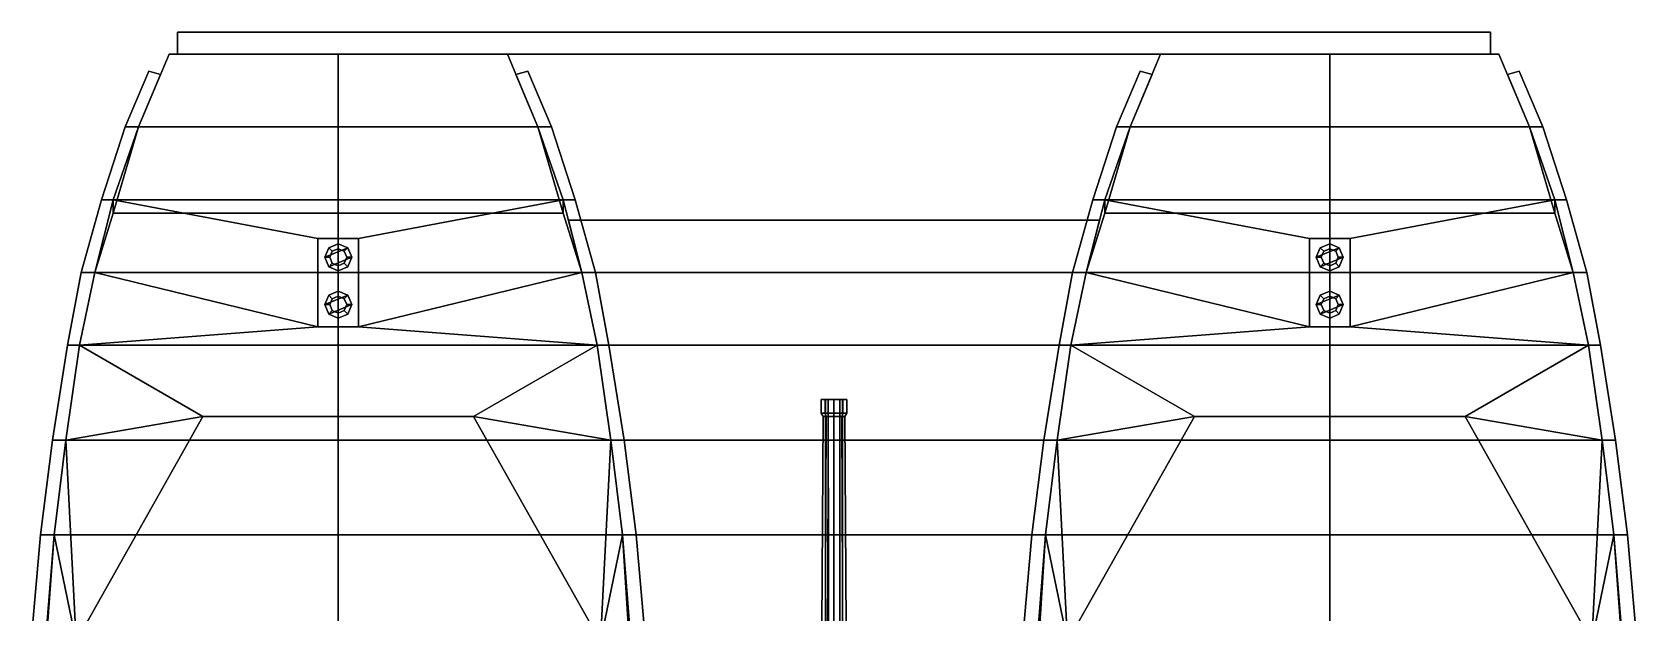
# Model space of a CAD drawing. Header units: millimetres. Extents: x -4.8 to 4.8, y -57.4 to 7.7.
# Drawn here: x -4.74 to 4.74, y 4.24 to 7.67 of the extents above; entities that cross this region are included whole.
import ezdxf

# ---------------------------------------------------------------- set-up
doc = ezdxf.new("R2010")
doc.units = ezdxf.units.MM
doc.layers.add('addons', color=3, linetype='Continuous')
doc.layers.add('gun', color=1, linetype='Continuous')

msp = doc.modelspace()

# ---------------------------------------------------------------- linework, layer by layer
for points in [[(-3.93, 7.54, 0.26), (-2.93, 7.54, 0.1), (-2.93, 7.11, -0.01), (-4.11, 7.11, 0.13)], [(-1.75, 7.11, 0.83), (-1.93, 7.54, 0.83), (-3.93, 7.54, 0.83), (-4.11, 7.11, 0.83)], [(-4.11, 7.11, 0.83), (-3.93, 7.54, 0.83), (-3.93, 7.54, 0.26), (-4.11, 7.11, 0.13)], [(-1.93, 7.54, 0.26), (-2.93, 7.54, 0.1), (-3.93, 7.54, 0.26), (-1.93, 7.54, 0.26)], [(-3.93, 7.54, 0.83), (-1.93, 7.54, 0.83), (-1.93, 7.54, 0.26), (-3.93, 7.54, 0.26)], [(-2.93, 7.11, -0.01), (-2.93, 7.54, 0.1), (-1.93, 7.54, 0.26), (-1.75, 7.11, 0.13)], [(-1.75, 7.11, 0.13), (-1.93, 7.54, 0.26), (-1.93, 7.54, 0.83), (-1.75, 7.11, 0.83)], [(1.93, 7.54, 0.26), (2.93, 7.54, 0.1), (2.93, 7.11, -0.01), (1.75, 7.11, 0.13)], [(1.75, 7.11, 0.83), (1.93, 7.54, 0.83), (1.93, 7.54, 0.26), (1.75, 7.11, 0.13)], [(4.11, 7.11, 0.83), (3.93, 7.54, 0.83), (1.93, 7.54, 0.83), (1.75, 7.11, 0.83)], [(1.93, 7.54, 0.83), (3.93, 7.54, 0.83), (3.93, 7.54, 0.26), (1.93, 7.54, 0.26)], [(3.93, 7.54, 0.26), (2.93, 7.54, 0.1), (1.93, 7.54, 0.26), (3.93, 7.54, 0.26)], [(2.93, 7.11, -0.01), (2.93, 7.54, 0.1), (3.93, 7.54, 0.26), (4.11, 7.11, 0.13)], [(4.11, 7.11, 0.13), (3.93, 7.54, 0.26), (3.93, 7.54, 0.83), (4.11, 7.11, 0.83)], [(-4.05, 7.44, 0.36), (-3.98, 7.42, 0.36), (-4.11, 7.11, 0.36), (-4.19, 7.11, 0.36)], [(-4.19, 7.11, 0.46), (-4.05, 7.44, 0.46), (-4.05, 7.44, 0.36), (-4.19, 7.11, 0.36)], [(-4.11, 7.11, 0.46), (-3.98, 7.42, 0.46), (-4.05, 7.44, 0.46), (-4.19, 7.11, 0.46)], [(-4.05, 7.44, 0.46), (-3.98, 7.42, 0.46), (-3.98, 7.42, 0.36), (-4.05, 7.44, 0.36)], [(-1.81, 7.44, 0.46), (-1.88, 7.42, 0.46), (-1.75, 7.11, 0.46), (-1.67, 7.11, 0.46)], [(-1.81, 7.44, 0.36), (-1.88, 7.42, 0.36), (-1.88, 7.42, 0.46), (-1.81, 7.44, 0.46)], [(-1.75, 7.11, 0.36), (-1.88, 7.42, 0.36), (-1.81, 7.44, 0.36), (-1.67, 7.11, 0.36)], [(-1.67, 7.11, 0.36), (-1.81, 7.44, 0.36), (-1.81, 7.44, 0.46), (-1.67, 7.11, 0.46)], [(1.81, 7.44, 0.36), (1.88, 7.42, 0.36), (1.75, 7.11, 0.36), (1.67, 7.11, 0.36)], [(1.67, 7.11, 0.46), (1.81, 7.44, 0.46), (1.81, 7.44, 0.36), (1.67, 7.11, 0.36)], [(1.75, 7.11, 0.46), (1.88, 7.42, 0.46), (1.81, 7.44, 0.46), (1.67, 7.11, 0.46)], [(1.81, 7.44, 0.46), (1.88, 7.42, 0.46), (1.88, 7.42, 0.36), (1.81, 7.44, 0.36)], [(4.05, 7.44, 0.46), (3.98, 7.42, 0.46), (4.11, 7.11, 0.46), (4.19, 7.11, 0.46)], [(4.05, 7.44, 0.36), (3.98, 7.42, 0.36), (3.98, 7.42, 0.46), (4.05, 7.44, 0.46)], [(4.11, 7.11, 0.36), (3.98, 7.42, 0.36), (4.05, 7.44, 0.36), (4.19, 7.11, 0.36)], [(4.19, 7.11, 0.36), (4.05, 7.44, 0.36), (4.05, 7.44, 0.46), (4.19, 7.11, 0.46)], [(-4.11, 7.11, 0.13), (-2.93, 7.11, -0.01), (-2.93, 6.6, -0.13), (-4.26, 6.6)], [(-4.26, 6.68, 0.83), (-4.11, 7.11, 0.83), (-4.11, 7.11, 0.13), (-4.26, 6.6)], [(-1.6, 6.68, 0.83), (-1.75, 7.11, 0.83), (-4.11, 7.11, 0.83), (-4.26, 6.68, 0.83)], [(-2.93, 6.6, -0.13), (-2.93, 7.11, -0.01), (-1.75, 7.11, 0.13), (-1.6, 6.6)], [(-1.6, 6.6), (-1.75, 7.11, 0.13), (-1.75, 7.11, 0.83), (-1.6, 6.68, 0.83)], [(1.6, 6.68, 0.83), (1.75, 7.11, 0.83), (1.75, 7.11, 0.13), (1.6, 6.6)], [(1.75, 7.11, 0.13), (2.93, 7.11, -0.01), (2.93, 6.6, -0.13), (1.6, 6.6)], [(4.26, 6.68, 0.83), (4.11, 7.11, 0.83), (1.75, 7.11, 0.83), (1.6, 6.68, 0.83)], [(2.93, 6.6, -0.13), (2.93, 7.11, -0.01), (4.11, 7.11, 0.13), (4.26, 6.6)], [(4.26, 6.6), (4.11, 7.11, 0.13), (4.11, 7.11, 0.83), (4.26, 6.68, 0.83)], [(-4.19, 7.11, 0.36), (-4.11, 7.11, 0.36), (-4.26, 6.68, 0.36), (-4.33, 6.68, 0.36)], [(-4.33, 6.68, 0.46), (-4.19, 7.11, 0.46), (-4.19, 7.11, 0.36), (-4.33, 6.68, 0.36)], [(-4.26, 6.68, 0.46), (-4.11, 7.11, 0.46), (-4.19, 7.11, 0.46), (-4.33, 6.68, 0.46)], [(-1.6, 6.68, 0.36), (-1.75, 7.11, 0.36), (-1.67, 7.11, 0.36), (-1.53, 6.68, 0.36)], [(-1.67, 7.11, 0.46), (-1.75, 7.11, 0.46), (-1.6, 6.68, 0.46), (-1.53, 6.68, 0.46)], [(-1.53, 6.68, 0.36), (-1.67, 7.11, 0.36), (-1.67, 7.11, 0.46), (-1.53, 6.68, 0.46)], [(1.67, 7.11, 0.36), (1.75, 7.11, 0.36), (1.6, 6.68, 0.36), (1.53, 6.68, 0.36)], [(1.53, 6.68, 0.46), (1.67, 7.11, 0.46), (1.67, 7.11, 0.36), (1.53, 6.68, 0.36)], [(1.6, 6.68, 0.46), (1.75, 7.11, 0.46), (1.67, 7.11, 0.46), (1.53, 6.68, 0.46)], [(4.26, 6.68, 0.36), (4.11, 7.11, 0.36), (4.19, 7.11, 0.36), (4.33, 6.68, 0.36)], [(4.19, 7.11, 0.46), (4.11, 7.11, 0.46), (4.26, 6.68, 0.46), (4.33, 6.68, 0.46)], [(4.33, 6.68, 0.36), (4.19, 7.11, 0.36), (4.19, 7.11, 0.46), (4.33, 6.68, 0.46)], [(-4.33, 6.68, 0.36), (-4.26, 6.68, 0.36), (-4.37, 6.25, 0.36), (-4.45, 6.25, 0.36)], [(-4.45, 6.25, 0.46), (-4.33, 6.68, 0.46), (-4.33, 6.68, 0.36), (-4.45, 6.25, 0.36)], [(-4.37, 6.25, 0.46), (-4.26, 6.68, 0.46), (-4.33, 6.68, 0.46), (-4.45, 6.25, 0.46)], [(-4.37, 6.25, 0.83), (-4.26, 6.68, 0.83), (-4.26, 6.6), (-4.37, 6.25)], [(-3.05, 5.93, 0.83), (-3.05, 6.45, 0.83), (-4.26, 6.68, 0.83), (-4.37, 6.25, 0.83)], [(-2.81, 6.45, 0.83), (-1.6, 6.68, 0.83), (-4.26, 6.68, 0.83), (-3.05, 6.45, 0.83)], [(-1.49, 6.25, 0.83), (-1.6, 6.68, 0.83), (-2.81, 6.45, 0.83), (-2.81, 5.93, 0.83)], [(-1.49, 6.25), (-1.6, 6.6), (-1.6, 6.68, 0.83), (-1.49, 6.25, 0.83)], [(-1.53, 6.68, 0.46), (-1.6, 6.68, 0.46), (-1.49, 6.25, 0.46), (-1.41, 6.25, 0.46)], [(-1.49, 6.25, 0.36), (-1.6, 6.68, 0.36), (-1.53, 6.68, 0.36), (-1.41, 6.25, 0.36)], [(-1.41, 6.25, 0.36), (-1.53, 6.68, 0.36), (-1.53, 6.68, 0.46), (-1.41, 6.25, 0.46)], [(1.53, 6.68, 0.36), (1.6, 6.68, 0.36), (1.49, 6.25, 0.36), (1.41, 6.25, 0.36)], [(1.41, 6.25, 0.46), (1.53, 6.68, 0.46), (1.53, 6.68, 0.36), (1.41, 6.25, 0.36)], [(1.49, 6.25, 0.46), (1.6, 6.68, 0.46), (1.53, 6.68, 0.46), (1.41, 6.25, 0.46)], [(1.49, 6.25, 0.83), (1.6, 6.68, 0.83), (1.6, 6.6), (1.49, 6.25)], [(2.81, 5.93, 0.83), (2.81, 6.45, 0.83), (1.6, 6.68, 0.83), (1.49, 6.25, 0.83)], [(3.05, 6.45, 0.83), (4.26, 6.68, 0.83), (1.6, 6.68, 0.83), (2.81, 6.45, 0.83)], [(4.37, 6.25, 0.83), (4.26, 6.68, 0.83), (3.05, 6.45, 0.83), (3.05, 5.93, 0.83)], [(4.37, 6.25), (4.26, 6.6), (4.26, 6.68, 0.83), (4.37, 6.25, 0.83)], [(4.33, 6.68, 0.46), (4.26, 6.68, 0.46), (4.37, 6.25, 0.46), (4.45, 6.25, 0.46)], [(4.37, 6.25, 0.36), (4.26, 6.68, 0.36), (4.33, 6.68, 0.36), (4.45, 6.25, 0.36)], [(4.45, 6.25, 0.36), (4.33, 6.68, 0.36), (4.33, 6.68, 0.46), (4.45, 6.25, 0.46)], [(-4.26, 6.6), (-2.93, 6.6, -0.13), (-2.93, 6.25, -0.21), (-4.37, 6.25, -0.07)], [(-4.37, 6.25), (-4.26, 6.6), (-4.26, 6.6), (-4.37, 6.25, -0.07)], [(-2.93, 6.25, -0.21), (-2.93, 6.6, -0.13), (-1.6, 6.6), (-1.49, 6.25, -0.07)], [(-1.49, 6.25, -0.07), (-1.6, 6.6), (-1.6, 6.6), (-1.49, 6.25)], [(1.49, 6.25), (1.6, 6.6), (1.6, 6.6), (1.49, 6.25, -0.07)], [(1.6, 6.6), (2.93, 6.6, -0.13), (2.93, 6.25, -0.21), (1.49, 6.25, -0.07)], [(2.93, 6.25, -0.21), (2.93, 6.6, -0.13), (4.26, 6.6), (4.37, 6.25, -0.07)], [(4.37, 6.25, -0.07), (4.26, 6.6), (4.26, 6.6), (4.37, 6.25)], [(-3.05, 6.45, 0.87), (-3.05, 6.45, 0.83), (-3.05, 5.93, 0.83), (-3.05, 5.93, 0.87)], [(-2.81, 6.45, 0.87), (-2.81, 6.45, 0.83), (-3.05, 6.45, 0.83), (-3.05, 6.45, 0.87)], [(-2.81, 5.93, 0.87), (-2.81, 6.45, 0.87), (-3.05, 6.45, 0.87), (-3.05, 5.93, 0.87)], [(-2.81, 5.93, 0.83), (-2.81, 6.45, 0.83), (-2.81, 6.45, 0.87), (-2.81, 5.93, 0.87)], [(2.81, 6.45, 0.87), (2.81, 6.45, 0.83), (2.81, 5.93, 0.83), (2.81, 5.93, 0.87)], [(3.05, 6.45, 0.87), (3.05, 6.45, 0.83), (2.81, 6.45, 0.83), (2.81, 6.45, 0.87)], [(3.05, 5.93, 0.87), (3.05, 6.45, 0.87), (2.81, 6.45, 0.87), (2.81, 5.93, 0.87)], [(3.05, 5.93, 0.83), (3.05, 6.45, 0.83), (3.05, 6.45, 0.87), (3.05, 5.93, 0.87)], [(-3.01, 6.34, 1.06), (-2.8734, 6.3966, 1.06), (-2.93, 6.42, 1.06), (-2.9866, 6.3966, 1.06)], [(-2.9866, 6.2834, 1.06), (-2.85, 6.34, 1.06), (-2.8734, 6.3966, 1.06), (-3.01, 6.34, 1.06)], [(-2.9654, 6.3754, 0.99), (-2.98, 6.34, 0.99), (-3.01, 6.34, 1.06), (-2.9866, 6.3966, 1.06)], [(-2.93, 6.39, 0.99), (-2.9654, 6.3754, 0.99), (-2.9866, 6.3966, 1.06), (-2.93, 6.42, 1.06)], [(-2.9654, 6.3754, 0.87), (-2.98, 6.34, 0.87), (-2.98, 6.34, 0.99), (-2.9654, 6.3754, 0.99)], [(-2.93, 6.39, 0.87), (-2.9654, 6.3754, 0.87), (-2.9654, 6.3754, 0.99), (-2.93, 6.39, 0.99)], [(-2.8946, 6.3754, 0.99), (-2.93, 6.39, 0.99), (-2.93, 6.42, 1.06), (-2.8734, 6.3966, 1.06)], [(-2.8946, 6.3754, 0.87), (-2.93, 6.39, 0.87), (-2.93, 6.39, 0.99), (-2.8946, 6.3754, 0.99)], [(-2.88, 6.34, 0.99), (-2.8946, 6.3754, 0.99), (-2.8734, 6.3966, 1.06), (-2.85, 6.34, 1.06)], [(-2.88, 6.34, 0.87), (-2.8946, 6.3754, 0.87), (-2.8946, 6.3754, 0.99), (-2.88, 6.34, 0.99)], [(2.85, 6.34, 1.06), (2.9866, 6.3966, 1.06), (2.93, 6.42, 1.06), (2.8734, 6.3966, 1.06)], [(2.8734, 6.2834, 1.06), (3.01, 6.34, 1.06), (2.9866, 6.3966, 1.06), (2.85, 6.34, 1.06)], [(2.8946, 6.3754, 0.99), (2.88, 6.34, 0.99), (2.85, 6.34, 1.06), (2.8734, 6.3966, 1.06)], [(2.93, 6.39, 0.99), (2.8946, 6.3754, 0.99), (2.8734, 6.3966, 1.06), (2.93, 6.42, 1.06)], [(2.8946, 6.3754, 0.87), (2.88, 6.34, 0.87), (2.88, 6.34, 0.99), (2.8946, 6.3754, 0.99)], [(2.93, 6.39, 0.87), (2.8946, 6.3754, 0.87), (2.8946, 6.3754, 0.99), (2.93, 6.39, 0.99)], [(2.9654, 6.3754, 0.99), (2.93, 6.39, 0.99), (2.93, 6.42, 1.06), (2.9866, 6.3966, 1.06)], [(2.9654, 6.3754, 0.87), (2.93, 6.39, 0.87), (2.93, 6.39, 0.99), (2.9654, 6.3754, 0.99)], [(2.98, 6.34, 0.99), (2.9654, 6.3754, 0.99), (2.9866, 6.3966, 1.06), (3.01, 6.34, 1.06)], [(2.98, 6.34, 0.87), (2.9654, 6.3754, 0.87), (2.9654, 6.3754, 0.99), (2.98, 6.34, 0.99)], [(-2.98, 6.34, 0.99), (-2.9654, 6.3046, 0.99), (-2.9866, 6.2834, 1.06), (-3.01, 6.34, 1.06)], [(-2.93, 6.26, 1.06), (-2.8734, 6.2834, 1.06), (-2.85, 6.34, 1.06), (-2.9866, 6.2834, 1.06)], [(-2.9654, 6.3046, 0.99), (-2.93, 6.29, 0.99), (-2.93, 6.26, 1.06), (-2.9866, 6.2834, 1.06)], [(-2.98, 6.34, 0.87), (-2.9654, 6.3046, 0.87), (-2.9654, 6.3046, 0.99), (-2.98, 6.34, 0.99)], [(-2.9654, 6.3046, 0.87), (-2.93, 6.29, 0.87), (-2.93, 6.29, 0.99), (-2.9654, 6.3046, 0.99)], [(-2.93, 6.29, 0.87), (-2.8946, 6.3046, 0.87), (-2.8946, 6.3046, 0.99), (-2.93, 6.29, 0.99)], [(-2.93, 6.29, 0.99), (-2.8946, 6.3046, 0.99), (-2.8734, 6.2834, 1.06), (-2.93, 6.26, 1.06)], [(-2.8946, 6.3046, 0.87), (-2.88, 6.34, 0.87), (-2.88, 6.34, 0.99), (-2.8946, 6.3046, 0.99)], [(-2.8946, 6.3046, 0.99), (-2.88, 6.34, 0.99), (-2.85, 6.34, 1.06), (-2.8734, 6.2834, 1.06)], [(2.88, 6.34, 0.99), (2.8946, 6.3046, 0.99), (2.8734, 6.2834, 1.06), (2.85, 6.34, 1.06)], [(2.93, 6.26, 1.06), (2.9866, 6.2834, 1.06), (3.01, 6.34, 1.06), (2.8734, 6.2834, 1.06)], [(2.8946, 6.3046, 0.99), (2.93, 6.29, 0.99), (2.93, 6.26, 1.06), (2.8734, 6.2834, 1.06)], [(2.88, 6.34, 0.87), (2.8946, 6.3046, 0.87), (2.8946, 6.3046, 0.99), (2.88, 6.34, 0.99)], [(2.8946, 6.3046, 0.87), (2.93, 6.29, 0.87), (2.93, 6.29, 0.99), (2.8946, 6.3046, 0.99)], [(2.93, 6.29, 0.87), (2.9654, 6.3046, 0.87), (2.9654, 6.3046, 0.99), (2.93, 6.29, 0.99)], [(2.93, 6.29, 0.99), (2.9654, 6.3046, 0.99), (2.9866, 6.2834, 1.06), (2.93, 6.26, 1.06)], [(2.9654, 6.3046, 0.87), (2.98, 6.34, 0.87), (2.98, 6.34, 0.99), (2.9654, 6.3046, 0.99)], [(2.9654, 6.3046, 0.99), (2.98, 6.34, 0.99), (3.01, 6.34, 1.06), (2.9866, 6.2834, 1.06)], [(-4.45, 6.25, 0.36), (-4.37, 6.25, 0.36), (-4.46, 5.82, 0.36), (-4.53, 5.82, 0.36)], [(-4.53, 5.82, 0.46), (-4.45, 6.25, 0.46), (-4.45, 6.25, 0.36), (-4.53, 5.82, 0.36)], [(-4.46, 5.82, 0.46), (-4.37, 6.25, 0.46), (-4.45, 6.25, 0.46), (-4.53, 5.82, 0.46)], [(-4.46, 5.82, 0.83), (-4.37, 6.25, 0.83), (-4.37, 6.25), (-4.46, 5.82)], [(-4.37, 6.25, -0.07), (-2.93, 6.25, -0.21), (-2.93, 5.82, -0.29), (-4.46, 5.82, -0.16)], [(-4.46, 5.82), (-4.37, 6.25), (-4.37, 6.25, -0.07), (-4.46, 5.82, -0.16)], [(-3.05, 5.93, 0.83), (-3.05, 5.93, 0.83), (-4.37, 6.25, 0.83), (-4.46, 5.82, 0.83)], [(-2.93, 5.82, -0.29), (-2.93, 6.25, -0.21), (-1.49, 6.25, -0.07), (-1.4, 5.82, -0.16)], [(-1.4, 5.82, 0.83), (-1.49, 6.25, 0.83), (-2.81, 5.93, 0.83)], [(-1.4, 5.82), (-1.49, 6.25), (-1.49, 6.25, 0.83), (-1.4, 5.82, 0.83)], [(-1.4, 5.82, -0.16), (-1.49, 6.25, -0.07), (-1.49, 6.25), (-1.4, 5.82)], [(-1.4, 5.82, 0.36), (-1.49, 6.25, 0.36), (-1.41, 6.25, 0.36), (-1.33, 5.82, 0.36)], [(-1.41, 6.25, 0.46), (-1.49, 6.25, 0.46), (-1.4, 5.82, 0.46), (-1.33, 5.82, 0.46)], [(-1.33, 5.82, 0.36), (-1.41, 6.25, 0.36), (-1.41, 6.25, 0.46), (-1.33, 5.82, 0.46)], [(1.41, 6.25, 0.36), (1.49, 6.25, 0.36), (1.4, 5.82, 0.36), (1.33, 5.82, 0.36)], [(1.33, 5.82, 0.46), (1.41, 6.25, 0.46), (1.41, 6.25, 0.36), (1.33, 5.82, 0.36)], [(1.4, 5.82, 0.46), (1.49, 6.25, 0.46), (1.41, 6.25, 0.46), (1.33, 5.82, 0.46)], [(1.4, 5.82, 0.83), (1.49, 6.25, 0.83), (1.49, 6.25), (1.4, 5.82)], [(1.4, 5.82), (1.49, 6.25), (1.49, 6.25, -0.07), (1.4, 5.82, -0.16)], [(1.49, 6.25, -0.07), (2.93, 6.25, -0.21), (2.93, 5.82, -0.29), (1.4, 5.82, -0.16)], [(2.81, 5.93, 0.83), (2.81, 5.93, 0.83), (1.49, 6.25, 0.83), (1.4, 5.82, 0.83)], [(2.93, 5.82, -0.29), (2.93, 6.25, -0.21), (4.37, 6.25, -0.07), (4.46, 5.82, -0.16)], [(4.46, 5.82, 0.83), (4.37, 6.25, 0.83), (3.05, 5.93, 0.83)], [(4.46, 5.82), (4.37, 6.25), (4.37, 6.25, 0.83), (4.46, 5.82, 0.83)], [(4.46, 5.82, -0.16), (4.37, 6.25, -0.07), (4.37, 6.25), (4.46, 5.82)], [(4.46, 5.82, 0.36), (4.37, 6.25, 0.36), (4.45, 6.25, 0.36), (4.53, 5.82, 0.36)], [(4.45, 6.25, 0.46), (4.37, 6.25, 0.46), (4.46, 5.82, 0.46), (4.53, 5.82, 0.46)], [(4.53, 5.82, 0.36), (4.45, 6.25, 0.36), (4.45, 6.25, 0.46), (4.53, 5.82, 0.46)], [(-3.01, 6.06, 1.06), (-2.8734, 6.1166, 1.06), (-2.93, 6.14, 1.06), (-2.9866, 6.1166, 1.06)], [(-2.9654, 6.0954, 0.99), (-2.98, 6.06, 0.99), (-3.01, 6.06, 1.06), (-2.9866, 6.1166, 1.06)], [(-2.9866, 6.0034, 1.06), (-2.85, 6.06, 1.06), (-2.8734, 6.1166, 1.06), (-3.01, 6.06, 1.06)], [(-2.93, 6.11, 0.99), (-2.9654, 6.0954, 0.99), (-2.9866, 6.1166, 1.06), (-2.93, 6.14, 1.06)], [(-2.9654, 6.0954, 0.87), (-2.98, 6.06, 0.87), (-2.98, 6.06, 0.99), (-2.9654, 6.0954, 0.99)], [(-2.93, 6.11, 0.87), (-2.9654, 6.0954, 0.87), (-2.9654, 6.0954, 0.99), (-2.93, 6.11, 0.99)], [(-2.8946, 6.0954, 0.99), (-2.93, 6.11, 0.99), (-2.93, 6.14, 1.06), (-2.8734, 6.1166, 1.06)], [(-2.8946, 6.0954, 0.87), (-2.93, 6.11, 0.87), (-2.93, 6.11, 0.99), (-2.8946, 6.0954, 0.99)], [(-2.88, 6.06, 0.99), (-2.8946, 6.0954, 0.99), (-2.8734, 6.1166, 1.06), (-2.85, 6.06, 1.06)], [(-2.88, 6.06, 0.87), (-2.8946, 6.0954, 0.87), (-2.8946, 6.0954, 0.99), (-2.88, 6.06, 0.99)], [(2.85, 6.06, 1.06), (2.9866, 6.1166, 1.06), (2.93, 6.14, 1.06), (2.8734, 6.1166, 1.06)], [(2.8946, 6.0954, 0.99), (2.88, 6.06, 0.99), (2.85, 6.06, 1.06), (2.8734, 6.1166, 1.06)], [(2.8734, 6.0034, 1.06), (3.01, 6.06, 1.06), (2.9866, 6.1166, 1.06), (2.85, 6.06, 1.06)], [(2.93, 6.11, 0.99), (2.8946, 6.0954, 0.99), (2.8734, 6.1166, 1.06), (2.93, 6.14, 1.06)], [(2.8946, 6.0954, 0.87), (2.88, 6.06, 0.87), (2.88, 6.06, 0.99), (2.8946, 6.0954, 0.99)], [(2.93, 6.11, 0.87), (2.8946, 6.0954, 0.87), (2.8946, 6.0954, 0.99), (2.93, 6.11, 0.99)], [(2.9654, 6.0954, 0.99), (2.93, 6.11, 0.99), (2.93, 6.14, 1.06), (2.9866, 6.1166, 1.06)], [(2.9654, 6.0954, 0.87), (2.93, 6.11, 0.87), (2.93, 6.11, 0.99), (2.9654, 6.0954, 0.99)], [(2.98, 6.06, 0.99), (2.9654, 6.0954, 0.99), (2.9866, 6.1166, 1.06), (3.01, 6.06, 1.06)], [(2.98, 6.06, 0.87), (2.9654, 6.0954, 0.87), (2.9654, 6.0954, 0.99), (2.98, 6.06, 0.99)], [(-2.98, 6.06, 0.99), (-2.9654, 6.0246, 0.99), (-2.9866, 6.0034, 1.06), (-3.01, 6.06, 1.06)], [(-2.93, 5.98, 1.06), (-2.8734, 6.0034, 1.06), (-2.85, 6.06, 1.06), (-2.9866, 6.0034, 1.06)], [(-2.9654, 6.0246, 0.99), (-2.93, 6.01, 0.99), (-2.93, 5.98, 1.06), (-2.9866, 6.0034, 1.06)], [(-2.98, 6.06, 0.87), (-2.9654, 6.0246, 0.87), (-2.9654, 6.0246, 0.99), (-2.98, 6.06, 0.99)], [(-2.9654, 6.0246, 0.87), (-2.93, 6.01, 0.87), (-2.93, 6.01, 0.99), (-2.9654, 6.0246, 0.99)], [(-2.93, 6.01, 0.99), (-2.8946, 6.0246, 0.99), (-2.8734, 6.0034, 1.06), (-2.93, 5.98, 1.06)], [(-2.93, 6.01, 0.87), (-2.8946, 6.0246, 0.87), (-2.8946, 6.0246, 0.99), (-2.93, 6.01, 0.99)], [(-2.8946, 6.0246, 0.99), (-2.88, 6.06, 0.99), (-2.85, 6.06, 1.06), (-2.8734, 6.0034, 1.06)], [(-2.8946, 6.0246, 0.87), (-2.88, 6.06, 0.87), (-2.88, 6.06, 0.99), (-2.8946, 6.0246, 0.99)], [(2.88, 6.06, 0.99), (2.8946, 6.0246, 0.99), (2.8734, 6.0034, 1.06), (2.85, 6.06, 1.06)], [(2.93, 5.98, 1.06), (2.9866, 6.0034, 1.06), (3.01, 6.06, 1.06), (2.8734, 6.0034, 1.06)], [(2.8946, 6.0246, 0.99), (2.93, 6.01, 0.99), (2.93, 5.98, 1.06), (2.8734, 6.0034, 1.06)], [(2.88, 6.06, 0.87), (2.8946, 6.0246, 0.87), (2.8946, 6.0246, 0.99), (2.88, 6.06, 0.99)], [(2.8946, 6.0246, 0.87), (2.93, 6.01, 0.87), (2.93, 6.01, 0.99), (2.8946, 6.0246, 0.99)], [(2.93, 6.01, 0.99), (2.9654, 6.0246, 0.99), (2.9866, 6.0034, 1.06), (2.93, 5.98, 1.06)], [(2.93, 6.01, 0.87), (2.9654, 6.0246, 0.87), (2.9654, 6.0246, 0.99), (2.93, 6.01, 0.99)], [(2.9654, 6.0246, 0.99), (2.98, 6.06, 0.99), (3.01, 6.06, 1.06), (2.9866, 6.0034, 1.06)], [(2.9654, 6.0246, 0.87), (2.98, 6.06, 0.87), (2.98, 6.06, 0.99), (2.9654, 6.0246, 0.99)], [(-1.4, 5.82, 0.83), (-2.81, 5.93, 0.83), (-3.05, 5.93, 0.83), (-4.46, 5.82, 0.83)], [(-3.05, 5.93, 0.87), (-3.05, 5.93, 0.83), (-2.81, 5.93, 0.83), (-2.81, 5.93, 0.87)], [(4.46, 5.82, 0.83), (3.05, 5.93, 0.83), (2.81, 5.93, 0.83), (1.4, 5.82, 0.83)], [(2.81, 5.93, 0.87), (2.81, 5.93, 0.83), (3.05, 5.93, 0.83), (3.05, 5.93, 0.87)], [(-4.62, 5.26, 0.46), (-4.53, 5.82, 0.46), (-4.53, 5.82, 0.36), (-4.62, 5.26, 0.36)], [(-4.53, 5.82, 0.36), (-4.46, 5.82, 0.36), (-4.54, 5.26, 0.36), (-4.62, 5.26, 0.36)], [(-4.54, 5.26, 0.46), (-4.46, 5.82, 0.46), (-4.53, 5.82, 0.46), (-4.62, 5.26, 0.46)], [(-4.54, 5.26, 0.83), (-4.46, 5.82, 0.83), (-4.46, 5.82), (-4.54, 5.26)], [(-4.46, 5.82, -0.16), (-2.93, 5.82, -0.29), (-2.93, 5.26, -0.38), (-4.54, 5.26, -0.26)], [(-4.54, 5.26), (-4.46, 5.82), (-4.46, 5.82, -0.16), (-4.54, 5.26, -0.26)], [(-3.73, 5.4, 0.83), (-4.46, 5.82, 0.83), (-4.54, 5.26, 0.83)], [(-2.13, 5.4, 0.83), (-1.4, 5.82, 0.83), (-4.46, 5.82, 0.83), (-3.73, 5.4, 0.83)], [(-2.93, 5.26, -0.38), (-2.93, 5.82, -0.29), (-1.4, 5.82, -0.16), (-1.32, 5.26, -0.26)], [(-1.4, 5.82, 0.83), (-2.13, 5.4, 0.83), (-2.13, 5.4, 0.83), (-1.32, 5.26, 0.83)], [(-1.32, 5.26), (-1.4, 5.82), (-1.4, 5.82, 0.83), (-1.32, 5.26, 0.83)], [(-1.32, 5.26, -0.26), (-1.4, 5.82, -0.16), (-1.4, 5.82), (-1.32, 5.26)], [(-1.33, 5.82, 0.46), (-1.4, 5.82, 0.46), (-1.32, 5.26, 0.46), (-1.24, 5.26, 0.46)], [(-1.32, 5.26, 0.36), (-1.4, 5.82, 0.36), (-1.33, 5.82, 0.36), (-1.24, 5.26, 0.36)], [(-1.24, 5.26, 0.36), (-1.33, 5.82, 0.36), (-1.33, 5.82, 0.46), (-1.24, 5.26, 0.46)], [(1.24, 5.26, 0.46), (1.33, 5.82, 0.46), (1.33, 5.82, 0.36), (1.24, 5.26, 0.36)], [(1.33, 5.82, 0.36), (1.4, 5.82, 0.36), (1.32, 5.26, 0.36), (1.24, 5.26, 0.36)], [(1.32, 5.26, 0.46), (1.4, 5.82, 0.46), (1.33, 5.82, 0.46), (1.24, 5.26, 0.46)], [(1.32, 5.26, 0.83), (1.4, 5.82, 0.83), (1.4, 5.82), (1.32, 5.26)], [(1.32, 5.26), (1.4, 5.82), (1.4, 5.82, -0.16), (1.32, 5.26, -0.26)], [(1.4, 5.82, -0.16), (2.93, 5.82, -0.29), (2.93, 5.26, -0.38), (1.32, 5.26, -0.26)], [(2.13, 5.4, 0.83), (1.4, 5.82, 0.83), (1.32, 5.26, 0.83)], [(3.73, 5.4, 0.83), (4.46, 5.82, 0.83), (1.4, 5.82, 0.83), (2.13, 5.4, 0.83)], [(2.93, 5.26, -0.38), (2.93, 5.82, -0.29), (4.46, 5.82, -0.16), (4.54, 5.26, -0.26)], [(4.46, 5.82, 0.83), (3.73, 5.4, 0.83), (3.73, 5.4, 0.83), (4.54, 5.26, 0.83)], [(4.54, 5.26), (4.46, 5.82), (4.46, 5.82, 0.83), (4.54, 5.26, 0.83)], [(4.54, 5.26, -0.26), (4.46, 5.82, -0.16), (4.46, 5.82), (4.54, 5.26)], [(4.53, 5.82, 0.46), (4.46, 5.82, 0.46), (4.54, 5.26, 0.46), (4.62, 5.26, 0.46)], [(4.54, 5.26, 0.36), (4.46, 5.82, 0.36), (4.53, 5.82, 0.36), (4.62, 5.26, 0.36)], [(4.62, 5.26, 0.36), (4.53, 5.82, 0.36), (4.53, 5.82, 0.46), (4.62, 5.26, 0.46)], [(-3.73, 5.4, 0.83), (-4.54, 5.26, 0.83), (-4.48, 4.07, 0.83)], [(-1.32, 5.26, 0.83), (-2.13, 5.4, 0.83), (-2.13, 5.4, 0.83), (-1.38, 4.07, 0.83)], [(2.13, 5.4, 0.83), (1.32, 5.26, 0.83), (1.38, 4.07, 0.83)], [(4.54, 5.26, 0.83), (3.73, 5.4, 0.83), (3.73, 5.4, 0.83), (4.48, 4.07, 0.83)], [(-4.62, 5.26, 0.36), (-4.54, 5.26, 0.36), (-4.61, 4.7, 0.36), (-4.69, 4.7, 0.36)], [(-4.69, 4.7, 0.46), (-4.62, 5.26, 0.46), (-4.62, 5.26, 0.36), (-4.69, 4.7, 0.36)], [(-4.61, 4.7, 0.46), (-4.54, 5.26, 0.46), (-4.62, 5.26, 0.46), (-4.69, 4.7, 0.46)], [(-4.61, 4.7, 0.83), (-4.54, 5.26, 0.83), (-4.54, 5.26), (-4.61, 4.7)], [(-4.54, 5.26, -0.26), (-2.93, 5.26, -0.38), (-2.93, 4.7, -0.46), (-4.61, 4.7, -0.33)], [(-4.61, 4.7), (-4.54, 5.26), (-4.54, 5.26, -0.26), (-4.61, 4.7, -0.33)], [(-4.54, 5.26, 0.83), (-4.61, 4.7, 0.83), (-4.48, 4.07, 0.83)], [(-2.93, 4.7, -0.46), (-2.93, 5.26, -0.38), (-1.32, 5.26, -0.26), (-1.25, 4.7, -0.33)], [(-1.25, 4.7, 0.83), (-1.32, 5.26, 0.83), (-1.32, 5.26, 0.83), (-1.38, 4.07, 0.83)], [(-1.25, 4.7), (-1.32, 5.26), (-1.32, 5.26, 0.83), (-1.25, 4.7, 0.83)], [(-1.25, 4.7, -0.33), (-1.32, 5.26, -0.26), (-1.32, 5.26), (-1.25, 4.7)], [(-1.25, 4.7, 0.36), (-1.32, 5.26, 0.36), (-1.24, 5.26, 0.36), (-1.17, 4.7, 0.36)], [(-1.24, 5.26, 0.46), (-1.32, 5.26, 0.46), (-1.25, 4.7, 0.46), (-1.17, 4.7, 0.46)], [(-1.17, 4.7, 0.36), (-1.24, 5.26, 0.36), (-1.24, 5.26, 0.46), (-1.17, 4.7, 0.46)], [(1.24, 5.26, 0.36), (1.32, 5.26, 0.36), (1.25, 4.7, 0.36), (1.17, 4.7, 0.36)], [(1.17, 4.7, 0.46), (1.24, 5.26, 0.46), (1.24, 5.26, 0.36), (1.17, 4.7, 0.36)], [(1.25, 4.7, 0.46), (1.32, 5.26, 0.46), (1.24, 5.26, 0.46), (1.17, 4.7, 0.46)], [(1.25, 4.7, 0.83), (1.32, 5.26, 0.83), (1.32, 5.26), (1.25, 4.7)], [(1.25, 4.7), (1.32, 5.26), (1.32, 5.26, -0.26), (1.25, 4.7, -0.33)], [(1.32, 5.26, -0.26), (2.93, 5.26, -0.38), (2.93, 4.7, -0.46), (1.25, 4.7, -0.33)], [(1.32, 5.26, 0.83), (1.25, 4.7, 0.83), (1.38, 4.07, 0.83)], [(2.93, 4.7, -0.46), (2.93, 5.26, -0.38), (4.54, 5.26, -0.26), (4.61, 4.7, -0.33)], [(4.61, 4.7, 0.83), (4.54, 5.26, 0.83), (4.54, 5.26, 0.83), (4.48, 4.07, 0.83)], [(4.61, 4.7), (4.54, 5.26), (4.54, 5.26, 0.83), (4.61, 4.7, 0.83)], [(4.61, 4.7, -0.33), (4.54, 5.26, -0.26), (4.54, 5.26), (4.61, 4.7)], [(4.61, 4.7, 0.36), (4.54, 5.26, 0.36), (4.62, 5.26, 0.36), (4.69, 4.7, 0.36)], [(4.62, 5.26, 0.46), (4.54, 5.26, 0.46), (4.61, 4.7, 0.46), (4.69, 4.7, 0.46)], [(4.69, 4.7, 0.36), (4.62, 5.26, 0.36), (4.62, 5.26, 0.46), (4.69, 4.7, 0.46)], [(-4.69, 4.7, 0.36), (-4.61, 4.7, 0.36), (-4.65, 4.14, 0.36), (-4.74, 4.14, 0.36)], [(-4.74, 4.14, 0.46), (-4.69, 4.7, 0.46), (-4.69, 4.7, 0.36), (-4.74, 4.14, 0.36)], [(-4.65, 4.14, 0.46), (-4.61, 4.7, 0.46), (-4.69, 4.7, 0.46), (-4.74, 4.14, 0.46)], [(-4.66, 4.07, 0.83), (-4.61, 4.7, 0.83), (-4.61, 4.7), (-4.66, 4.07)], [(-4.61, 4.7, -0.33), (-2.93, 4.7, -0.46), (-2.93, 4.07, -0.53), (-4.66, 4.07, -0.41)], [(-4.66, 4.07), (-4.61, 4.7), (-4.61, 4.7, -0.33), (-4.66, 4.07, -0.41)], [(-4.61, 4.7, 0.83), (-4.66, 4.07, 0.83), (-4.48, 4.07, 0.83)], [(-2.93, 4.07, -0.53), (-2.93, 4.7, -0.46), (-1.25, 4.7, -0.33), (-1.2, 4.07, -0.41)], [(-1.2, 4.07, 0.83), (-1.25, 4.7, 0.83), (-1.25, 4.7, 0.83), (-1.38, 4.07, 0.83)], [(-1.2, 4.07), (-1.25, 4.7), (-1.25, 4.7, 0.83), (-1.2, 4.07, 0.83)], [(-1.2, 4.07, -0.41), (-1.25, 4.7, -0.33), (-1.25, 4.7), (-1.2, 4.07)], [(-1.17, 4.7, 0.46), (-1.25, 4.7, 0.46), (-1.21, 4.14, 0.46), (-1.12, 4.14, 0.46)], [(-1.21, 4.14, 0.36), (-1.25, 4.7, 0.36), (-1.17, 4.7, 0.36), (-1.12, 4.14, 0.36)], [(-1.12, 4.14, 0.36), (-1.17, 4.7, 0.36), (-1.17, 4.7, 0.46), (-1.12, 4.14, 0.46)], [(1.17, 4.7, 0.36), (1.25, 4.7, 0.36), (1.21, 4.14, 0.36), (1.12, 4.14, 0.36)], [(1.12, 4.14, 0.46), (1.17, 4.7, 0.46), (1.17, 4.7, 0.36), (1.12, 4.14, 0.36)], [(1.21, 4.14, 0.46), (1.25, 4.7, 0.46), (1.17, 4.7, 0.46), (1.12, 4.14, 0.46)], [(1.2, 4.07, 0.83), (1.25, 4.7, 0.83), (1.25, 4.7), (1.2, 4.07)], [(1.2, 4.07), (1.25, 4.7), (1.25, 4.7, -0.33), (1.2, 4.07, -0.41)], [(1.25, 4.7, -0.33), (2.93, 4.7, -0.46), (2.93, 4.07, -0.53), (1.2, 4.07, -0.41)], [(1.25, 4.7, 0.83), (1.2, 4.07, 0.83), (1.38, 4.07, 0.83)], [(2.93, 4.07, -0.53), (2.93, 4.7, -0.46), (4.61, 4.7, -0.33), (4.66, 4.07, -0.41)], [(4.66, 4.07, 0.83), (4.61, 4.7, 0.83), (4.61, 4.7, 0.83), (4.48, 4.07, 0.83)], [(4.66, 4.07), (4.61, 4.7), (4.61, 4.7, 0.83), (4.66, 4.07, 0.83)], [(4.66, 4.07, -0.41), (4.61, 4.7, -0.33), (4.61, 4.7), (4.66, 4.07)], [(4.69, 4.7, 0.46), (4.61, 4.7, 0.46), (4.65, 4.14, 0.46), (4.74, 4.14, 0.46)], [(4.65, 4.14, 0.36), (4.61, 4.7, 0.36), (4.69, 4.7, 0.36), (4.74, 4.14, 0.36)], [(4.74, 4.14, 0.36), (4.69, 4.7, 0.36), (4.69, 4.7, 0.46), (4.74, 4.14, 0.46)]]:
    msp.add_3dface(points)
at = {"layer": 'addons'}
for points in [[(3.88, 7.54, 0.72), (3.88, 7.67, 0.72), (-3.88, 7.67, 0.72), (-3.88, 7.54, 0.72)], [(-3.88, 7.54, 0.46), (-3.88, 7.67, 0.46), (3.88, 7.67, 0.46), (3.88, 7.54, 0.46)], [(3.88, 7.67, 0.72), (3.88, 7.67, 0.46), (-3.88, 7.67, 0.46), (-3.88, 7.67, 0.72)], [(-3.88, 7.67, 0.72), (-3.88, 7.67, 0.46), (-3.88, 7.54, 0.46), (-3.88, 7.54, 0.72)], [(3.88, 7.54, 0.46), (3.88, 7.67, 0.46), (3.88, 7.67, 0.72), (3.88, 7.54, 0.72)], [(-1.93, 7.54, 0.72), (-1.93, 7.54, 0.46), (1.93, 7.54, 0.46), (1.93, 7.54, 0.72)], [(-1.57, 6.56, 0.36), (-1.49, 6.25, 0.36), (1.49, 6.25, 0.36), (1.57, 6.56, 0.36)], [(1.57, 6.56, 0.36), (1.57, 6.56, 0.26), (-1.57, 6.56, 0.26), (-1.57, 6.56, 0.36)], [(1.57, 6.56, 0.26), (1.49, 6.25, 0.26), (-1.49, 6.25, 0.26), (-1.57, 6.56, 0.26)], [(-1.4, 5.82, 0.26), (-1.49, 6.25, 0.26), (1.49, 6.25, 0.26), (1.4, 5.82, 0.26)], [(1.4, 5.82, 0.36), (1.49, 6.25, 0.36), (-1.49, 6.25, 0.36), (-1.4, 5.82, 0.36)], [(-1.4, 5.82, 0.36), (-1.32, 5.26, 0.36), (1.32, 5.26, 0.36), (1.4, 5.82, 0.36)], [(1.4, 5.82, 0.26), (1.32, 5.26, 0.26), (-1.32, 5.26, 0.26), (-1.4, 5.82, 0.26)], [(-2.13, 5.4, 0.83), (-3.73, 5.4, 0.83), (-4.48, 4.07, 0.83), (-1.38, 4.07, 0.83)], [(3.73, 5.4, 0.83), (2.13, 5.4, 0.83), (1.38, 4.07, 0.83), (4.48, 4.07, 0.83)], [(-1.25, 4.7, 0.26), (-1.32, 5.26, 0.26), (1.32, 5.26, 0.26), (1.25, 4.7, 0.26)], [(1.25, 4.7, 0.36), (1.32, 5.26, 0.36), (-1.32, 5.26, 0.36), (-1.25, 4.7, 0.36)], [(-1.25, 4.7, 0.36), (-1.18, 3.58, 0.36), (1.18, 3.58, 0.36), (1.25, 4.7, 0.36)], [(1.25, 4.7, 0.26), (1.18, 3.58, 0.26), (-1.18, 3.58, 0.26), (-1.25, 4.7, 0.26)]]:
    msp.add_3dface(points, dxfattribs=at)
at = {"layer": 'gun'}
for points in [[(-0.05, 5.5, 2.93), (-0.0354, 5.5, 2.8946), (-0.053, 5.5, 2.877), (-0.075, 5.5, 2.93)], [(-0.0354, 5.5, 2.9654), (-0.05, 5.5, 2.93), (-0.075, 5.5, 2.93), (-0.053, 5.5, 2.983)], [(-0.075, 5.5, 2.93), (-0.053, 5.5, 2.877), (-0.053, 5.42, 2.877), (-0.075, 5.42, 2.93)], [(-0.053, 5.5, 2.983), (-0.075, 5.5, 2.93), (-0.075, 5.42, 2.93), (-0.053, 5.42, 2.983)], [(-0.05, 5.5, 2.93), (-0.0354, 5.5, 2.9654), (-0.0566, 0.32, 2.9866), (-0.05, 0.3, 2.93)], [(-0.0354, 5.5, 2.8946), (0, 5.5, 2.88), (0, 5.5, 2.855), (-0.053, 5.5, 2.877)], [(0, 5.5, 2.98), (-0.0354, 5.5, 2.9654), (-0.053, 5.5, 2.983), (0, 5.5, 3.005)], [(-0.053, 5.5, 2.877), (0, 5.5, 2.855), (0, 5.42, 2.855), (-0.053, 5.42, 2.877)], [(0, 5.5, 3.005), (-0.053, 5.5, 2.983), (-0.053, 5.42, 2.983), (0, 5.42, 3.005)], [(-0.0354, 5.5, 2.8946), (-0.05, 5.5, 2.93), (-0.05, 0.3, 2.93), (-0.0354, 0.3, 2.8946)], [(-0.0354, 5.5, 2.9654), (-0.0354, 5.5, 2.9654), (-0.0241, 0.3, 2.97), (-0.0354, 0.3, 2.9654)], [(0, 5.5, 2.88), (-0.0354, 5.5, 2.8946), (-0.0241, 0.3, 2.89), (0, -0.08, 2.88)], [(-0.0354, 5.5, 2.9654), (0, 5.5, 2.98), (0, -0.08, 2.98), (-0.0241, 0.3, 2.97)], [(0.0354, 5.5, 2.8946), (0, 5.5, 2.88), (0, -0.08, 2.88), (0.0354, -0.08, 2.8946)], [(0, 5.5, 2.98), (0.0354, 5.5, 2.9654), (0.0354, -0.08, 2.9654), (0, -0.08, 2.98)], [(0, 5.5, 2.88), (0.0354, 5.5, 2.8946), (0.053, 5.5, 2.877), (0, 5.5, 2.855)], [(0.0354, 5.5, 2.9654), (0, 5.5, 2.98), (0, 5.5, 3.005), (0.053, 5.5, 2.983)], [(0, 5.5, 2.855), (0.053, 5.5, 2.877), (0.053, 5.42, 2.877), (0, 5.42, 2.855)], [(0.053, 5.5, 2.983), (0, 5.5, 3.005), (0, 5.42, 3.005), (0.053, 5.42, 2.983)], [(0.05, 5.5, 2.93), (0.0354, 5.5, 2.8946), (0.0354, -0.08, 2.8946), (0.05, -0.08, 2.93)], [(0.0354, 5.5, 2.9654), (0.05, 5.5, 2.93), (0.05, -0.08, 2.93), (0.0354, -0.08, 2.9654)], [(0.05, 5.5, 2.93), (0.0354, 5.5, 2.9654), (0.053, 5.5, 2.983), (0.075, 5.5, 2.93)], [(0.0354, 5.5, 2.8946), (0.05, 5.5, 2.93), (0.075, 5.5, 2.93), (0.053, 5.5, 2.877)], [(0.053, 5.5, 2.877), (0.075, 5.5, 2.93), (0.075, 5.42, 2.93), (0.053, 5.42, 2.877)], [(0.075, 5.5, 2.93), (0.053, 5.5, 2.983), (0.053, 5.42, 2.983), (0.075, 5.42, 2.93)], [(-0.065, 5.4, 2.93), (-0.046, 5.4, 2.976), (-0.053, 5.42, 2.983), (-0.075, 5.42, 2.93)], [(-0.046, 5.4, 2.884), (-0.065, 5.4, 2.93), (-0.075, 5.42, 2.93), (-0.053, 5.42, 2.877)], [(-0.046, 5.4, 2.976), (0, 5.4, 2.995), (0, 5.42, 3.005), (-0.053, 5.42, 2.983)], [(0, 5.4, 2.865), (-0.046, 5.4, 2.884), (-0.053, 5.42, 2.877), (0, 5.42, 2.855)], [(0, 5.4, 2.995), (0.046, 5.4, 2.976), (0.053, 5.42, 2.983), (0, 5.42, 3.005)], [(0.046, 5.4, 2.884), (0, 5.4, 2.865), (0, 5.42, 2.855), (0.053, 5.42, 2.877)], [(0.046, 5.4, 2.976), (0.065, 5.4, 2.93), (0.075, 5.42, 2.93), (0.053, 5.42, 2.983)], [(0.065, 5.4, 2.93), (0.046, 5.4, 2.884), (0.053, 5.42, 2.877), (0.075, 5.42, 2.93)], [(-0.08, 2.92, 2.93), (-0.0566, 2.92, 2.9866), (-0.046, 5.4, 2.976), (-0.065, 5.4, 2.93)], [(-0.0566, 2.92, 2.8734), (-0.08, 2.92, 2.93), (-0.065, 5.4, 2.93), (-0.046, 5.4, 2.884)], [(-0.0566, 2.92, 2.9866), (0, 2.92, 3.01), (0, 5.4, 2.995), (-0.046, 5.4, 2.976)], [(0, 2.92, 2.85), (-0.0566, 2.92, 2.8734), (-0.046, 5.4, 2.884), (0, 5.4, 2.865)], [(0, 2.92, 3.01), (0.0566, 2.92, 2.9866), (0.046, 5.4, 2.976), (0, 5.4, 2.995)], [(0.0566, 2.92, 2.8734), (0, 2.92, 2.85), (0, 5.4, 2.865), (0.046, 5.4, 2.884)], [(0.0566, 2.92, 2.9866), (0.08, 2.92, 2.93), (0.065, 5.4, 2.93), (0.046, 5.4, 2.976)], [(0.08, 2.92, 2.93), (0.0566, 2.92, 2.8734), (0.046, 5.4, 2.884), (0.065, 5.4, 2.93)]]:
    msp.add_3dface(points, dxfattribs=at)

doc.saveas('drawing.dxf')
